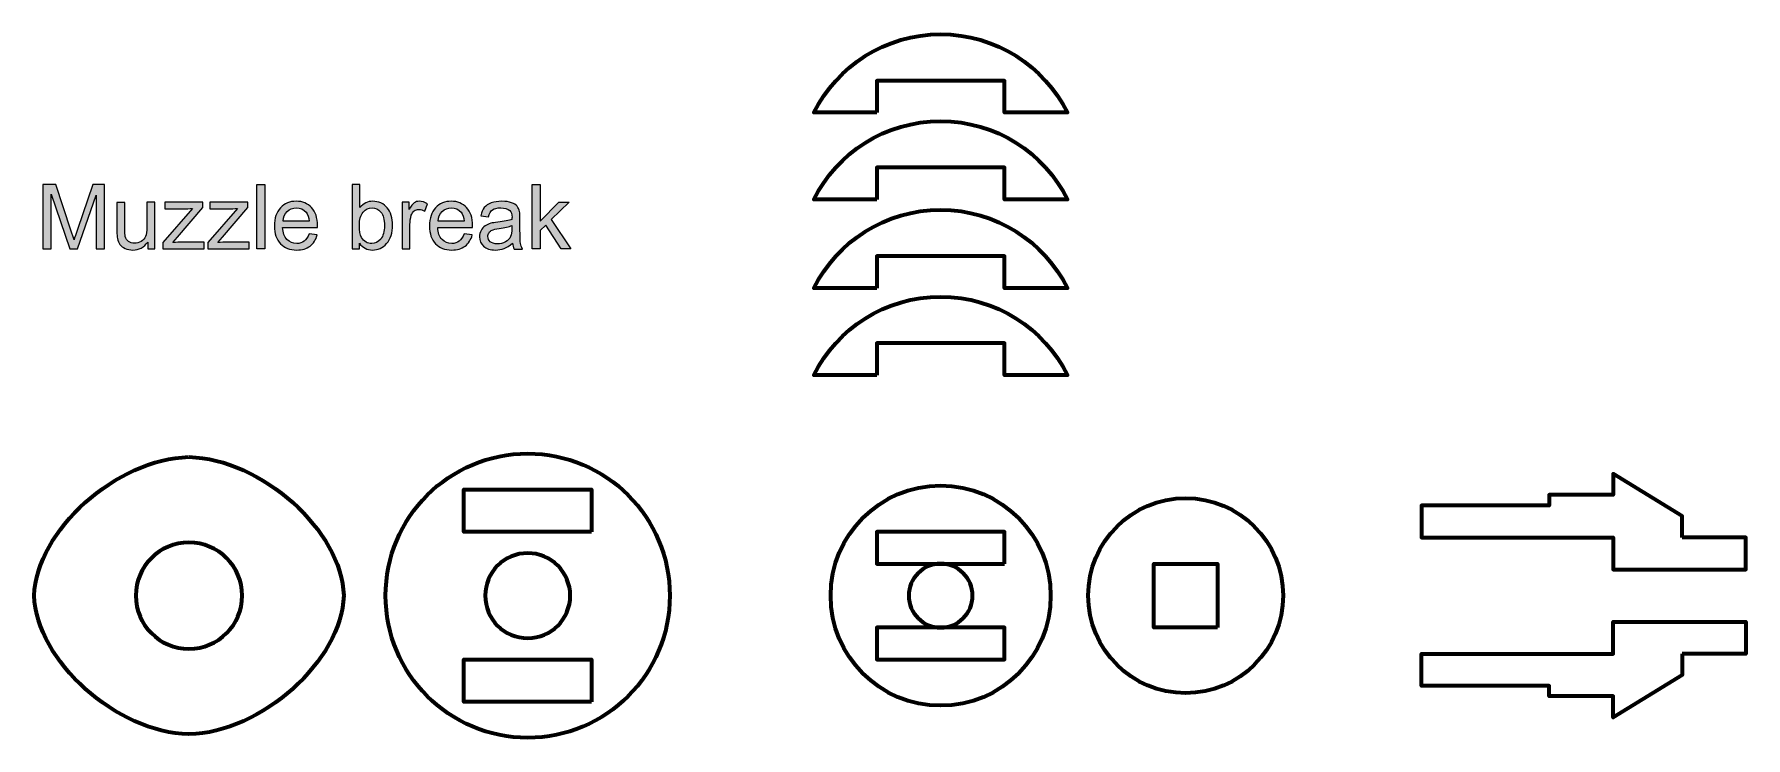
# Model space of a CAD drawing. Header units: inches. Extents: x 247 to 2765, y -1897 to -1110.
# Drawn here: x 573.8 to 654.3, y -1617.6 to -1584.5 of the extents above; entities that cross this region are included whole.
import ezdxf

# ---------------------------------------------------------------- set-up
doc = ezdxf.new("R2010")
doc.units = ezdxf.units.IN
doc.header["$MEASUREMENT"] = 0
doc.layers.add('Layer 1', color=7, linetype='Continuous')

# ---------------------------------------------------------------- blocks, each defined once
blk = doc.blocks.new('block 110')
at = {"layer": 'Layer 1', "color": 98, "lineweight": 70, "true_color": 0x010202}
blk.add_open_spline([(613.427, -1600.525), (613.427, -1600.525), (613.427, -1599.026), (613.427, -1599.026), (613.427, -1599.026), (619.427, -1599.026), (619.427, -1599.026), (619.427, -1599.026), (619.427, -1600.525), (619.427, -1600.525), (619.427, -1600.525), (622.396, -1600.525), (622.396, -1600.525), (621.296, -1598.342), (619.039, -1596.84), (616.428, -1596.84), (613.817, -1596.84), (611.559, -1598.342), (610.459, -1600.525), (610.459, -1600.525), (613.427, -1600.525), (613.427, -1600.525)], degree=3, knots=[0, 0, 0, 0, 1, 1, 1, 2, 2, 2, 3, 3, 3, 4, 4, 4, 5, 5, 5, 6, 6, 6, 7, 7, 7, 7], dxfattribs=at)
blk = doc.blocks.new('block 111')
at = {"layer": 'Layer 1', "color": 98, "lineweight": 70, "true_color": 0x010202}
blk.add_open_spline([(613.427, -1596.439), (613.427, -1596.439), (613.427, -1594.94), (613.427, -1594.94), (613.427, -1594.94), (619.427, -1594.94), (619.427, -1594.94), (619.427, -1594.94), (619.427, -1596.439), (619.427, -1596.439), (619.427, -1596.439), (622.396, -1596.439), (622.396, -1596.439), (621.296, -1594.255), (619.039, -1592.754), (616.428, -1592.754), (613.817, -1592.754), (611.559, -1594.255), (610.459, -1596.439), (610.459, -1596.439), (613.427, -1596.439), (613.427, -1596.439)], degree=3, knots=[0, 0, 0, 0, 1, 1, 1, 2, 2, 2, 3, 3, 3, 4, 4, 4, 5, 5, 5, 6, 6, 6, 7, 7, 7, 7], dxfattribs=at)
blk = doc.blocks.new('block 112')
at = {"layer": 'Layer 1', "color": 98, "lineweight": 70, "true_color": 0x010202}
blk.add_open_spline([(613.427, -1592.265), (613.427, -1592.265), (613.427, -1590.766), (613.427, -1590.766), (613.427, -1590.766), (619.427, -1590.766), (619.427, -1590.766), (619.427, -1590.766), (619.427, -1592.265), (619.427, -1592.265), (619.427, -1592.265), (622.396, -1592.265), (622.396, -1592.265), (621.296, -1590.081), (619.039, -1588.58), (616.428, -1588.58), (613.817, -1588.58), (611.559, -1590.081), (610.459, -1592.265), (610.459, -1592.265), (613.427, -1592.265), (613.427, -1592.265)], degree=3, knots=[0, 0, 0, 0, 1, 1, 1, 2, 2, 2, 3, 3, 3, 4, 4, 4, 5, 5, 5, 6, 6, 6, 7, 7, 7, 7], dxfattribs=at)
blk = doc.blocks.new('block 113')
at = {"layer": 'Layer 1', "color": 98, "lineweight": 70, "true_color": 0x010202}
blk.add_open_spline([(613.427, -1588.178), (613.427, -1588.178), (613.427, -1586.679), (613.427, -1586.679), (613.427, -1586.679), (619.427, -1586.679), (619.427, -1586.679), (619.427, -1586.679), (619.427, -1588.178), (619.427, -1588.178), (619.427, -1588.178), (622.396, -1588.178), (622.396, -1588.178), (621.296, -1585.995), (619.039, -1584.493), (616.428, -1584.493), (613.817, -1584.493), (611.559, -1585.995), (610.459, -1588.178), (610.459, -1588.178), (613.427, -1588.178), (613.427, -1588.178)], degree=3, knots=[0, 0, 0, 0, 1, 1, 1, 2, 2, 2, 3, 3, 3, 4, 4, 4, 5, 5, 5, 6, 6, 6, 7, 7, 7, 7], dxfattribs=at)
blk = doc.blocks.new('block 119')
at = {"layer": 'Layer 1', "true_color": 0x3cb54a}
h = blk.add_hatch(color=95, dxfattribs=at)
h.dxf.hatch_style = 2
edge = h.paths.add_edge_path()
edge.add_spline(control_points=[(574.187, -1594.596), (574.187, -1594.596), (574.187, -1591.566), (574.187, -1591.566), (574.187, -1591.566), (574.79, -1591.566), (574.79, -1591.566), (574.79, -1591.566), (575.508, -1593.711), (575.508, -1593.711), (575.574, -1593.911), (575.622, -1594.06), (575.652, -1594.16), (575.687, -1594.049), (575.74, -1593.888), (575.813, -1593.674), (575.813, -1593.674), (576.539, -1591.565), (576.539, -1591.565), (576.539, -1591.565), (577.078, -1591.565), (577.078, -1591.565), (577.078, -1591.565), (577.078, -1594.596), (577.078, -1594.596), (577.078, -1594.596), (576.692, -1594.596), (576.692, -1594.596), (576.692, -1594.596), (576.692, -1592.06), (576.692, -1592.06), (576.692, -1592.06), (575.811, -1594.596), (575.811, -1594.596), (575.811, -1594.596), (575.45, -1594.596), (575.45, -1594.596), (575.45, -1594.596), (574.574, -1592.016), (574.574, -1592.016), (574.574, -1592.016), (574.574, -1594.596), (574.574, -1594.596), (574.574, -1594.596), (574.187, -1594.596), (574.187, -1594.596), (574.187, -1594.596), (574.187, -1594.596), (574.187, -1594.596)], knot_values=[0, 0, 0, 0, 1, 1, 1, 2, 2, 2, 3, 3, 3, 4, 4, 4, 5, 5, 5, 6, 6, 6, 7, 7, 7, 8, 8, 8, 9, 9, 9, 10, 10, 10, 11, 11, 11, 12, 12, 12, 13, 13, 13, 14, 14, 14, 15, 15, 15, 16, 16, 16, 16], degree=3, periodic=1)
h = blk.add_hatch(color=95, dxfattribs=at)
h.dxf.hatch_style = 2
h.paths.add_polyline_path([(584.257, -1594.596), (584.257, -1591.566), (584.63, -1591.566), (584.63, -1594.596)])
h = blk.add_hatch(color=95, dxfattribs=at)
h.dxf.hatch_style = 2
edge = h.paths.add_edge_path()
edge.add_spline(control_points=[(589.08, -1594.596), (589.08, -1594.596), (588.735, -1594.596), (588.735, -1594.596), (588.735, -1594.596), (588.735, -1591.566), (588.735, -1591.566), (588.735, -1591.566), (589.107, -1591.566), (589.107, -1591.566), (589.107, -1591.566), (589.107, -1592.647), (589.107, -1592.647), (589.264, -1592.449), (589.465, -1592.351), (589.708, -1592.351), (589.844, -1592.351), (589.971, -1592.378), (590.092, -1592.432), (590.213, -1592.486), (590.311, -1592.563), (590.39, -1592.661), (590.468, -1592.76), (590.529, -1592.879), (590.573, -1593.018), (590.617, -1593.158), (590.639, -1593.306), (590.639, -1593.465), (590.639, -1593.841), (590.546, -1594.132), (590.36, -1594.337), (590.174, -1594.543), (589.951, -1594.645), (589.691, -1594.645), (589.432, -1594.645), (589.228, -1594.537), (589.08, -1594.321), (589.08, -1594.321), (589.08, -1594.596), (589.08, -1594.596), (589.08, -1594.596), (589.08, -1594.596), (589.08, -1594.596)], knot_values=[0, 0, 0, 0, 1, 1, 1, 2, 2, 2, 3, 3, 3, 4, 4, 4, 5, 5, 5, 6, 6, 6, 7, 7, 7, 8, 8, 8, 9, 9, 9, 10, 10, 10, 11, 11, 11, 12, 12, 12, 13, 13, 13, 14, 14, 14, 14], degree=3, periodic=1)
edge = h.paths.add_edge_path()
edge.add_spline(control_points=[(589.076, -1593.482), (589.076, -1593.746), (589.112, -1593.936), (589.184, -1594.053), (589.301, -1594.244), (589.459, -1594.34), (589.659, -1594.34), (589.822, -1594.34), (589.962, -1594.269), (590.081, -1594.128), (590.199, -1593.986), (590.259, -1593.776), (590.259, -1593.496), (590.259, -1593.209), (590.202, -1592.998), (590.088, -1592.861), (589.975, -1592.724), (589.837, -1592.657), (589.676, -1592.657), (589.513, -1592.657), (589.373, -1592.727), (589.255, -1592.869), (589.136, -1593.011), (589.076, -1593.215), (589.076, -1593.482)], knot_values=[0, 0, 0, 0, 1, 1, 1, 2, 2, 2, 3, 3, 3, 4, 4, 4, 5, 5, 5, 6, 6, 6, 7, 7, 7, 8, 8, 8, 8], degree=3, periodic=1)
h = blk.add_hatch(color=95, dxfattribs=at)
h.dxf.hatch_style = 2
h.paths.add_polyline_path([(597.212, -1594.596), (597.212, -1591.566), (597.584, -1591.566), (597.584, -1593.294), (598.464, -1592.401), (598.946, -1592.401), (598.107, -1593.215), (599.031, -1594.596), (598.571, -1594.596), (597.846, -1593.473), (597.583, -1593.726), (597.583, -1594.596), (597.212, -1594.596)])
h = blk.add_hatch(color=95, dxfattribs=at)
h.dxf.hatch_style = 2
edge = h.paths.add_edge_path()
edge.add_spline(control_points=[(579.117, -1594.596), (579.117, -1594.596), (579.117, -1594.274), (579.117, -1594.274), (578.946, -1594.522), (578.713, -1594.646), (578.42, -1594.646), (578.29, -1594.646), (578.169, -1594.621), (578.057, -1594.572), (577.945, -1594.522), (577.861, -1594.46), (577.807, -1594.385), (577.753, -1594.31), (577.714, -1594.218), (577.692, -1594.109), (577.677, -1594.036), (577.67, -1593.92), (577.67, -1593.762), (577.67, -1593.762), (577.67, -1592.402), (577.67, -1592.402), (577.67, -1592.402), (578.042, -1592.402), (578.042, -1592.402), (578.042, -1592.402), (578.042, -1593.62), (578.042, -1593.62), (578.042, -1593.814), (578.05, -1593.945), (578.064, -1594.012), (578.088, -1594.11), (578.137, -1594.187), (578.213, -1594.242), (578.289, -1594.298), (578.383, -1594.326), (578.494, -1594.326), (578.606, -1594.326), (578.711, -1594.297), (578.809, -1594.24), (578.908, -1594.183), (578.976, -1594.105), (579.017, -1594.006), (579.058, -1593.909), (579.078, -1593.765), (579.078, -1593.577), (579.078, -1593.577), (579.078, -1592.401), (579.078, -1592.401), (579.078, -1592.401), (579.451, -1592.401), (579.451, -1592.401), (579.451, -1592.401), (579.451, -1594.597), (579.451, -1594.597), (579.451, -1594.597), (579.117, -1594.597), (579.117, -1594.597), (579.117, -1594.597), (579.117, -1594.596), (579.117, -1594.596)], knot_values=[0, 0, 0, 0, 1, 1, 1, 2, 2, 2, 3, 3, 3, 4, 4, 4, 5, 5, 5, 6, 6, 6, 7, 7, 7, 8, 8, 8, 9, 9, 9, 10, 10, 10, 11, 11, 11, 12, 12, 12, 13, 13, 13, 14, 14, 14, 15, 15, 15, 16, 16, 16, 17, 17, 17, 18, 18, 18, 19, 19, 19, 20, 20, 20, 20], degree=3, periodic=1)
h = blk.add_hatch(color=95, dxfattribs=at)
h.dxf.hatch_style = 2
edge = h.paths.add_edge_path()
edge.add_spline(control_points=[(579.836, -1594.596), (579.836, -1594.596), (579.836, -1594.295), (579.836, -1594.295), (579.836, -1594.295), (581.233, -1592.691), (581.233, -1592.691), (581.075, -1592.698), (580.935, -1592.703), (580.814, -1592.703), (580.814, -1592.703), (579.919, -1592.703), (579.919, -1592.703), (579.919, -1592.703), (579.919, -1592.401), (579.919, -1592.401), (579.919, -1592.401), (581.713, -1592.401), (581.713, -1592.401), (581.713, -1592.401), (581.713, -1592.647), (581.713, -1592.647), (581.713, -1592.647), (580.524, -1594.041), (580.524, -1594.041), (580.524, -1594.041), (580.296, -1594.295), (580.296, -1594.295), (580.462, -1594.282), (580.619, -1594.276), (580.765, -1594.276), (580.765, -1594.276), (581.78, -1594.276), (581.78, -1594.276), (581.78, -1594.276), (581.78, -1594.596), (581.78, -1594.596), (581.78, -1594.596), (579.836, -1594.596), (579.836, -1594.596)], knot_values=[0, 0, 0, 0, 1, 1, 1, 2, 2, 2, 3, 3, 3, 4, 4, 4, 5, 5, 5, 6, 6, 6, 7, 7, 7, 8, 8, 8, 9, 9, 9, 10, 10, 10, 11, 11, 11, 12, 12, 12, 13, 13, 13, 13], degree=3, periodic=1)
h = blk.add_hatch(color=95, dxfattribs=at)
h.dxf.hatch_style = 2
edge = h.paths.add_edge_path()
edge.add_spline(control_points=[(581.953, -1594.596), (581.953, -1594.596), (581.953, -1594.295), (581.953, -1594.295), (581.953, -1594.295), (583.35, -1592.691), (583.35, -1592.691), (583.191, -1592.698), (583.052, -1592.703), (582.93, -1592.703), (582.93, -1592.703), (582.035, -1592.703), (582.035, -1592.703), (582.035, -1592.703), (582.035, -1592.401), (582.035, -1592.401), (582.035, -1592.401), (583.829, -1592.401), (583.829, -1592.401), (583.829, -1592.401), (583.829, -1592.647), (583.829, -1592.647), (583.829, -1592.647), (582.641, -1594.041), (582.641, -1594.041), (582.641, -1594.041), (582.412, -1594.295), (582.412, -1594.295), (582.579, -1594.282), (582.735, -1594.276), (582.881, -1594.276), (582.881, -1594.276), (583.896, -1594.276), (583.896, -1594.276), (583.896, -1594.276), (583.896, -1594.596), (583.896, -1594.596), (583.896, -1594.596), (581.953, -1594.596), (581.953, -1594.596)], knot_values=[0, 0, 0, 0, 1, 1, 1, 2, 2, 2, 3, 3, 3, 4, 4, 4, 5, 5, 5, 6, 6, 6, 7, 7, 7, 8, 8, 8, 9, 9, 9, 10, 10, 10, 11, 11, 11, 12, 12, 12, 13, 13, 13, 13], degree=3, periodic=1)
h = blk.add_hatch(color=95, dxfattribs=at)
h.dxf.hatch_style = 2
edge = h.paths.add_edge_path()
edge.add_spline(control_points=[(586.709, -1593.889), (586.709, -1593.889), (587.093, -1593.937), (587.093, -1593.937), (587.033, -1594.162), (586.921, -1594.336), (586.756, -1594.459), (586.592, -1594.584), (586.383, -1594.645), (586.129, -1594.645), (585.808, -1594.645), (585.553, -1594.547), (585.365, -1594.349), (585.177, -1594.15), (585.083, -1593.873), (585.083, -1593.517), (585.083, -1593.148), (585.178, -1592.861), (585.368, -1592.657), (585.558, -1592.453), (585.805, -1592.351), (586.109, -1592.351), (586.402, -1592.351), (586.642, -1592.451), (586.828, -1592.651), (587.013, -1592.851), (587.107, -1593.132), (587.107, -1593.494), (587.107, -1593.517), (587.106, -1593.549), (587.104, -1593.593), (587.104, -1593.593), (585.467, -1593.593), (585.467, -1593.593), (585.481, -1593.835), (585.549, -1594.019), (585.672, -1594.147), (585.795, -1594.275), (585.948, -1594.34), (586.131, -1594.34), (586.268, -1594.34), (586.384, -1594.303), (586.48, -1594.232), (586.576, -1594.161), (586.652, -1594.047), (586.709, -1593.889)], knot_values=[0, 0, 0, 0, 1, 1, 1, 2, 2, 2, 3, 3, 3, 4, 4, 4, 5, 5, 5, 6, 6, 6, 7, 7, 7, 8, 8, 8, 9, 9, 9, 10, 10, 10, 11, 11, 11, 12, 12, 12, 13, 13, 13, 14, 14, 14, 15, 15, 15, 15], degree=3, periodic=1)
edge = h.paths.add_edge_path()
edge.add_spline(control_points=[(585.487, -1593.288), (585.487, -1593.288), (586.714, -1593.288), (586.714, -1593.288), (586.696, -1593.103), (586.65, -1592.965), (586.573, -1592.872), (586.455, -1592.729), (586.301, -1592.658), (586.112, -1592.658), (585.941, -1592.658), (585.797, -1592.714), (585.681, -1592.829), (585.564, -1592.943), (585.5, -1593.096), (585.487, -1593.288)], knot_values=[0, 0, 0, 0, 1, 1, 1, 2, 2, 2, 3, 3, 3, 4, 4, 4, 5, 5, 5, 5], degree=3, periodic=1)
h = blk.add_hatch(color=95, dxfattribs=at)
h.dxf.hatch_style = 2
edge = h.paths.add_edge_path()
edge.add_spline(control_points=[(591.087, -1594.596), (591.087, -1594.596), (591.087, -1592.401), (591.087, -1592.401), (591.087, -1592.401), (591.422, -1592.401), (591.422, -1592.401), (591.422, -1592.401), (591.422, -1592.733), (591.422, -1592.733), (591.507, -1592.578), (591.586, -1592.475), (591.658, -1592.425), (591.731, -1592.375), (591.81, -1592.351), (591.897, -1592.351), (592.023, -1592.351), (592.15, -1592.39), (592.28, -1592.471), (592.28, -1592.471), (592.151, -1592.816), (592.151, -1592.816), (592.061, -1592.763), (591.97, -1592.736), (591.879, -1592.736), (591.799, -1592.736), (591.725, -1592.759), (591.66, -1592.809), (591.596, -1592.858), (591.55, -1592.926), (591.522, -1593.012), (591.48, -1593.145), (591.459, -1593.289), (591.459, -1593.446), (591.459, -1593.446), (591.459, -1594.596), (591.459, -1594.596), (591.459, -1594.596), (591.087, -1594.596), (591.087, -1594.596), (591.087, -1594.596), (591.087, -1594.596), (591.087, -1594.596)], knot_values=[0, 0, 0, 0, 1, 1, 1, 2, 2, 2, 3, 3, 3, 4, 4, 4, 5, 5, 5, 6, 6, 6, 7, 7, 7, 8, 8, 8, 9, 9, 9, 10, 10, 10, 11, 11, 11, 12, 12, 12, 13, 13, 13, 14, 14, 14, 14], degree=3, periodic=1)
h = blk.add_hatch(color=95, dxfattribs=at)
h.dxf.hatch_style = 2
edge = h.paths.add_edge_path()
edge.add_spline(control_points=[(594.004, -1593.889), (594.004, -1593.889), (594.388, -1593.937), (594.388, -1593.937), (594.328, -1594.162), (594.215, -1594.336), (594.051, -1594.459), (593.887, -1594.584), (593.678, -1594.645), (593.423, -1594.645), (593.102, -1594.645), (592.847, -1594.547), (592.659, -1594.349), (592.471, -1594.15), (592.377, -1593.873), (592.377, -1593.517), (592.377, -1593.148), (592.472, -1592.861), (592.662, -1592.657), (592.853, -1592.453), (593.099, -1592.351), (593.403, -1592.351), (593.697, -1592.351), (593.936, -1592.451), (594.122, -1592.651), (594.308, -1592.851), (594.401, -1593.132), (594.401, -1593.494), (594.401, -1593.517), (594.4, -1593.549), (594.399, -1593.593), (594.399, -1593.593), (592.762, -1593.593), (592.762, -1593.593), (592.775, -1593.835), (592.844, -1594.019), (592.966, -1594.147), (593.089, -1594.275), (593.242, -1594.34), (593.425, -1594.34), (593.562, -1594.34), (593.678, -1594.303), (593.774, -1594.232), (593.871, -1594.161), (593.947, -1594.047), (594.004, -1593.889)], knot_values=[0, 0, 0, 0, 1, 1, 1, 2, 2, 2, 3, 3, 3, 4, 4, 4, 5, 5, 5, 6, 6, 6, 7, 7, 7, 8, 8, 8, 9, 9, 9, 10, 10, 10, 11, 11, 11, 12, 12, 12, 13, 13, 13, 14, 14, 14, 15, 15, 15, 15], degree=3, periodic=1)
edge = h.paths.add_edge_path()
edge.add_spline(control_points=[(592.782, -1593.288), (592.782, -1593.288), (594.008, -1593.288), (594.008, -1593.288), (593.992, -1593.103), (593.944, -1592.965), (593.868, -1592.872), (593.749, -1592.729), (593.596, -1592.658), (593.407, -1592.658), (593.236, -1592.658), (593.092, -1592.714), (592.976, -1592.829), (592.859, -1592.943), (592.794, -1593.096), (592.782, -1593.288)], knot_values=[0, 0, 0, 0, 1, 1, 1, 2, 2, 2, 3, 3, 3, 4, 4, 4, 5, 5, 5, 5], degree=3, periodic=1)
h = blk.add_hatch(color=95, dxfattribs=at)
h.dxf.hatch_style = 2
edge = h.paths.add_edge_path()
edge.add_spline(control_points=[(596.288, -1594.326), (596.15, -1594.443), (596.017, -1594.526), (595.89, -1594.574), (595.762, -1594.622), (595.625, -1594.646), (595.479, -1594.646), (595.238, -1594.646), (595.053, -1594.587), (594.923, -1594.469), (594.794, -1594.352), (594.729, -1594.201), (594.729, -1594.018), (594.729, -1593.91), (594.753, -1593.812), (594.802, -1593.723), (594.851, -1593.634), (594.915, -1593.563), (594.995, -1593.51), (595.074, -1593.456), (595.163, -1593.415), (595.262, -1593.387), (595.335, -1593.368), (595.446, -1593.35), (595.593, -1593.332), (595.894, -1593.296), (596.115, -1593.253), (596.257, -1593.204), (596.258, -1593.152), (596.259, -1593.121), (596.259, -1593.107), (596.259, -1592.955), (596.224, -1592.849), (596.154, -1592.786), (596.058, -1592.703), (595.917, -1592.661), (595.73, -1592.661), (595.555, -1592.661), (595.426, -1592.692), (595.342, -1592.753), (595.259, -1592.814), (595.197, -1592.923), (595.157, -1593.079), (595.157, -1593.079), (594.793, -1593.029), (594.793, -1593.029), (594.827, -1592.873), (594.881, -1592.748), (594.957, -1592.652), (595.033, -1592.556), (595.142, -1592.483), (595.286, -1592.431), (595.429, -1592.379), (595.596, -1592.353), (595.784, -1592.353), (595.971, -1592.353), (596.124, -1592.375), (596.241, -1592.42), (596.358, -1592.464), (596.444, -1592.518), (596.499, -1592.586), (596.554, -1592.653), (596.593, -1592.737), (596.615, -1592.839), (596.627, -1592.903), (596.634, -1593.017), (596.634, -1593.182), (596.634, -1593.182), (596.634, -1593.678), (596.634, -1593.678), (596.634, -1594.024), (596.641, -1594.244), (596.657, -1594.335), (596.673, -1594.426), (596.704, -1594.514), (596.751, -1594.598), (596.751, -1594.598), (596.362, -1594.598), (596.362, -1594.598), (596.323, -1594.519), (596.299, -1594.429), (596.288, -1594.326)], knot_values=[0, 0, 0, 0, 1, 1, 1, 2, 2, 2, 3, 3, 3, 4, 4, 4, 5, 5, 5, 6, 6, 6, 7, 7, 7, 8, 8, 8, 9, 9, 9, 10, 10, 10, 11, 11, 11, 12, 12, 12, 13, 13, 13, 14, 14, 14, 15, 15, 15, 16, 16, 16, 17, 17, 17, 18, 18, 18, 19, 19, 19, 20, 20, 20, 21, 21, 21, 22, 22, 22, 23, 23, 23, 24, 24, 24, 25, 25, 25, 26, 26, 26, 27, 27, 27, 27], degree=3, periodic=1)
edge = h.paths.add_edge_path()
edge.add_spline(control_points=[(596.257, -1593.494), (596.122, -1593.549), (595.919, -1593.596), (595.649, -1593.635), (595.495, -1593.657), (595.388, -1593.682), (595.324, -1593.709), (595.26, -1593.737), (595.212, -1593.777), (595.177, -1593.83), (595.142, -1593.883), (595.126, -1593.942), (595.126, -1594.007), (595.126, -1594.106), (595.162, -1594.189), (595.238, -1594.255), (595.313, -1594.321), (595.423, -1594.354), (595.568, -1594.354), (595.711, -1594.354), (595.839, -1594.323), (595.95, -1594.26), (596.062, -1594.197), (596.144, -1594.111), (596.196, -1594.003), (596.236, -1593.919), (596.256, -1593.795), (596.256, -1593.631), (596.256, -1593.631), (596.256, -1593.494), (596.256, -1593.494), (596.256, -1593.494), (596.257, -1593.494), (596.257, -1593.494)], knot_values=[0, 0, 0, 0, 1, 1, 1, 2, 2, 2, 3, 3, 3, 4, 4, 4, 5, 5, 5, 6, 6, 6, 7, 7, 7, 8, 8, 8, 9, 9, 9, 10, 10, 10, 11, 11, 11, 11], degree=3, periodic=1)
at = {"layer": 'Layer 1', "lineweight": 0}
for points in [[(584.257, -1594.596), (584.257, -1591.566), (584.63, -1591.566), (584.63, -1594.596), (584.257, -1594.596)], [(597.212, -1594.596), (597.212, -1591.566), (597.584, -1591.566), (597.584, -1593.294), (598.464, -1592.401), (598.946, -1592.401), (598.107, -1593.215), (599.031, -1594.596), (598.571, -1594.596), (597.846, -1593.473), (597.583, -1593.726), (597.583, -1594.596), (597.212, -1594.596), (597.212, -1594.596)]]:
    blk.add_lwpolyline(points, dxfattribs=at)
for points, knots in [([(574.187, -1594.596), (574.187, -1594.596), (574.187, -1591.566), (574.187, -1591.566), (574.187, -1591.566), (574.79, -1591.566), (574.79, -1591.566), (574.79, -1591.566), (575.508, -1593.711), (575.508, -1593.711), (575.574, -1593.911), (575.622, -1594.06), (575.652, -1594.16), (575.687, -1594.049), (575.74, -1593.888), (575.813, -1593.674), (575.813, -1593.674), (576.539, -1591.565), (576.539, -1591.565), (576.539, -1591.565), (577.078, -1591.565), (577.078, -1591.565), (577.078, -1591.565), (577.078, -1594.596), (577.078, -1594.596), (577.078, -1594.596), (576.692, -1594.596), (576.692, -1594.596), (576.692, -1594.596), (576.692, -1592.06), (576.692, -1592.06), (576.692, -1592.06), (575.811, -1594.596), (575.811, -1594.596), (575.811, -1594.596), (575.45, -1594.596), (575.45, -1594.596), (575.45, -1594.596), (574.574, -1592.016), (574.574, -1592.016), (574.574, -1592.016), (574.574, -1594.596), (574.574, -1594.596), (574.574, -1594.596), (574.187, -1594.596), (574.187, -1594.596), (574.187, -1594.596), (574.187, -1594.596), (574.187, -1594.596)], [0, 0, 0, 0, 1, 1, 1, 2, 2, 2, 3, 3, 3, 4, 4, 4, 5, 5, 5, 6, 6, 6, 7, 7, 7, 8, 8, 8, 9, 9, 9, 10, 10, 10, 11, 11, 11, 12, 12, 12, 13, 13, 13, 14, 14, 14, 15, 15, 15, 16, 16, 16, 16]), ([(589.08, -1594.596), (589.08, -1594.596), (588.735, -1594.596), (588.735, -1594.596), (588.735, -1594.596), (588.735, -1591.566), (588.735, -1591.566), (588.735, -1591.566), (589.107, -1591.566), (589.107, -1591.566), (589.107, -1591.566), (589.107, -1592.647), (589.107, -1592.647), (589.264, -1592.449), (589.465, -1592.351), (589.708, -1592.351), (589.844, -1592.351), (589.971, -1592.378), (590.092, -1592.432), (590.213, -1592.486), (590.311, -1592.563), (590.39, -1592.661), (590.468, -1592.76), (590.529, -1592.879), (590.573, -1593.018), (590.617, -1593.158), (590.639, -1593.306), (590.639, -1593.465), (590.639, -1593.841), (590.546, -1594.132), (590.36, -1594.337), (590.174, -1594.543), (589.951, -1594.645), (589.691, -1594.645), (589.432, -1594.645), (589.228, -1594.537), (589.08, -1594.321), (589.08, -1594.321), (589.08, -1594.596), (589.08, -1594.596), (589.08, -1594.596), (589.08, -1594.596), (589.08, -1594.596)], [0, 0, 0, 0, 1, 1, 1, 2, 2, 2, 3, 3, 3, 4, 4, 4, 5, 5, 5, 6, 6, 6, 7, 7, 7, 8, 8, 8, 9, 9, 9, 10, 10, 10, 11, 11, 11, 12, 12, 12, 13, 13, 13, 14, 14, 14, 14]), ([(579.117, -1594.596), (579.117, -1594.596), (579.117, -1594.274), (579.117, -1594.274), (578.946, -1594.522), (578.713, -1594.646), (578.42, -1594.646), (578.29, -1594.646), (578.169, -1594.621), (578.057, -1594.572), (577.945, -1594.522), (577.861, -1594.46), (577.807, -1594.385), (577.753, -1594.31), (577.714, -1594.218), (577.692, -1594.109), (577.677, -1594.036), (577.67, -1593.92), (577.67, -1593.762), (577.67, -1593.762), (577.67, -1592.402), (577.67, -1592.402), (577.67, -1592.402), (578.042, -1592.402), (578.042, -1592.402), (578.042, -1592.402), (578.042, -1593.62), (578.042, -1593.62), (578.042, -1593.814), (578.05, -1593.945), (578.064, -1594.012), (578.088, -1594.11), (578.137, -1594.187), (578.213, -1594.242), (578.289, -1594.298), (578.383, -1594.326), (578.494, -1594.326), (578.606, -1594.326), (578.711, -1594.297), (578.809, -1594.24), (578.908, -1594.183), (578.976, -1594.105), (579.017, -1594.006), (579.058, -1593.909), (579.078, -1593.765), (579.078, -1593.577), (579.078, -1593.577), (579.078, -1592.401), (579.078, -1592.401), (579.078, -1592.401), (579.451, -1592.401), (579.451, -1592.401), (579.451, -1592.401), (579.451, -1594.597), (579.451, -1594.597), (579.451, -1594.597), (579.117, -1594.597), (579.117, -1594.597), (579.117, -1594.597), (579.117, -1594.596), (579.117, -1594.596)], [0, 0, 0, 0, 1, 1, 1, 2, 2, 2, 3, 3, 3, 4, 4, 4, 5, 5, 5, 6, 6, 6, 7, 7, 7, 8, 8, 8, 9, 9, 9, 10, 10, 10, 11, 11, 11, 12, 12, 12, 13, 13, 13, 14, 14, 14, 15, 15, 15, 16, 16, 16, 17, 17, 17, 18, 18, 18, 19, 19, 19, 20, 20, 20, 20]), ([(579.836, -1594.596), (579.836, -1594.596), (579.836, -1594.295), (579.836, -1594.295), (579.836, -1594.295), (581.233, -1592.691), (581.233, -1592.691), (581.075, -1592.698), (580.935, -1592.703), (580.814, -1592.703), (580.814, -1592.703), (579.919, -1592.703), (579.919, -1592.703), (579.919, -1592.703), (579.919, -1592.401), (579.919, -1592.401), (579.919, -1592.401), (581.713, -1592.401), (581.713, -1592.401), (581.713, -1592.401), (581.713, -1592.647), (581.713, -1592.647), (581.713, -1592.647), (580.524, -1594.041), (580.524, -1594.041), (580.524, -1594.041), (580.296, -1594.295), (580.296, -1594.295), (580.462, -1594.282), (580.619, -1594.276), (580.765, -1594.276), (580.765, -1594.276), (581.78, -1594.276), (581.78, -1594.276), (581.78, -1594.276), (581.78, -1594.596), (581.78, -1594.596), (581.78, -1594.596), (579.836, -1594.596), (579.836, -1594.596)], [0, 0, 0, 0, 1, 1, 1, 2, 2, 2, 3, 3, 3, 4, 4, 4, 5, 5, 5, 6, 6, 6, 7, 7, 7, 8, 8, 8, 9, 9, 9, 10, 10, 10, 11, 11, 11, 12, 12, 12, 13, 13, 13, 13]), ([(581.953, -1594.596), (581.953, -1594.596), (581.953, -1594.295), (581.953, -1594.295), (581.953, -1594.295), (583.35, -1592.691), (583.35, -1592.691), (583.191, -1592.698), (583.052, -1592.703), (582.93, -1592.703), (582.93, -1592.703), (582.035, -1592.703), (582.035, -1592.703), (582.035, -1592.703), (582.035, -1592.401), (582.035, -1592.401), (582.035, -1592.401), (583.829, -1592.401), (583.829, -1592.401), (583.829, -1592.401), (583.829, -1592.647), (583.829, -1592.647), (583.829, -1592.647), (582.641, -1594.041), (582.641, -1594.041), (582.641, -1594.041), (582.412, -1594.295), (582.412, -1594.295), (582.579, -1594.282), (582.735, -1594.276), (582.881, -1594.276), (582.881, -1594.276), (583.896, -1594.276), (583.896, -1594.276), (583.896, -1594.276), (583.896, -1594.596), (583.896, -1594.596), (583.896, -1594.596), (581.953, -1594.596), (581.953, -1594.596)], [0, 0, 0, 0, 1, 1, 1, 2, 2, 2, 3, 3, 3, 4, 4, 4, 5, 5, 5, 6, 6, 6, 7, 7, 7, 8, 8, 8, 9, 9, 9, 10, 10, 10, 11, 11, 11, 12, 12, 12, 13, 13, 13, 13]), ([(586.709, -1593.889), (586.709, -1593.889), (587.093, -1593.937), (587.093, -1593.937), (587.033, -1594.162), (586.921, -1594.336), (586.756, -1594.459), (586.592, -1594.584), (586.383, -1594.645), (586.129, -1594.645), (585.808, -1594.645), (585.553, -1594.547), (585.365, -1594.349), (585.177, -1594.15), (585.083, -1593.873), (585.083, -1593.517), (585.083, -1593.148), (585.178, -1592.861), (585.368, -1592.657), (585.558, -1592.453), (585.805, -1592.351), (586.109, -1592.351), (586.402, -1592.351), (586.642, -1592.451), (586.828, -1592.651), (587.013, -1592.851), (587.107, -1593.132), (587.107, -1593.494), (587.107, -1593.517), (587.106, -1593.549), (587.104, -1593.593), (587.104, -1593.593), (585.467, -1593.593), (585.467, -1593.593), (585.481, -1593.835), (585.549, -1594.019), (585.672, -1594.147), (585.795, -1594.275), (585.948, -1594.34), (586.131, -1594.34), (586.268, -1594.34), (586.384, -1594.303), (586.48, -1594.232), (586.576, -1594.161), (586.652, -1594.047), (586.709, -1593.889)], [0, 0, 0, 0, 1, 1, 1, 2, 2, 2, 3, 3, 3, 4, 4, 4, 5, 5, 5, 6, 6, 6, 7, 7, 7, 8, 8, 8, 9, 9, 9, 10, 10, 10, 11, 11, 11, 12, 12, 12, 13, 13, 13, 14, 14, 14, 15, 15, 15, 15]), ([(585.487, -1593.288), (585.487, -1593.288), (586.714, -1593.288), (586.714, -1593.288), (586.696, -1593.103), (586.65, -1592.965), (586.573, -1592.872), (586.455, -1592.729), (586.301, -1592.658), (586.112, -1592.658), (585.941, -1592.658), (585.797, -1592.714), (585.681, -1592.829), (585.564, -1592.943), (585.5, -1593.096), (585.487, -1593.288)], [0, 0, 0, 0, 1, 1, 1, 2, 2, 2, 3, 3, 3, 4, 4, 4, 5, 5, 5, 5]), ([(589.076, -1593.482), (589.076, -1593.746), (589.112, -1593.936), (589.184, -1594.053), (589.301, -1594.244), (589.459, -1594.34), (589.659, -1594.34), (589.822, -1594.34), (589.962, -1594.269), (590.081, -1594.128), (590.199, -1593.986), (590.259, -1593.776), (590.259, -1593.496), (590.259, -1593.209), (590.202, -1592.998), (590.088, -1592.861), (589.975, -1592.724), (589.837, -1592.657), (589.676, -1592.657), (589.513, -1592.657), (589.373, -1592.727), (589.255, -1592.869), (589.136, -1593.011), (589.076, -1593.215), (589.076, -1593.482)], [0, 0, 0, 0, 1, 1, 1, 2, 2, 2, 3, 3, 3, 4, 4, 4, 5, 5, 5, 6, 6, 6, 7, 7, 7, 8, 8, 8, 8]), ([(591.087, -1594.596), (591.087, -1594.596), (591.087, -1592.401), (591.087, -1592.401), (591.087, -1592.401), (591.422, -1592.401), (591.422, -1592.401), (591.422, -1592.401), (591.422, -1592.733), (591.422, -1592.733), (591.507, -1592.578), (591.586, -1592.475), (591.658, -1592.425), (591.731, -1592.375), (591.81, -1592.351), (591.897, -1592.351), (592.023, -1592.351), (592.15, -1592.39), (592.28, -1592.471), (592.28, -1592.471), (592.151, -1592.816), (592.151, -1592.816), (592.061, -1592.763), (591.97, -1592.736), (591.879, -1592.736), (591.799, -1592.736), (591.725, -1592.759), (591.66, -1592.809), (591.596, -1592.858), (591.55, -1592.926), (591.522, -1593.012), (591.48, -1593.145), (591.459, -1593.289), (591.459, -1593.446), (591.459, -1593.446), (591.459, -1594.596), (591.459, -1594.596), (591.459, -1594.596), (591.087, -1594.596), (591.087, -1594.596), (591.087, -1594.596), (591.087, -1594.596), (591.087, -1594.596)], [0, 0, 0, 0, 1, 1, 1, 2, 2, 2, 3, 3, 3, 4, 4, 4, 5, 5, 5, 6, 6, 6, 7, 7, 7, 8, 8, 8, 9, 9, 9, 10, 10, 10, 11, 11, 11, 12, 12, 12, 13, 13, 13, 14, 14, 14, 14]), ([(594.004, -1593.889), (594.004, -1593.889), (594.388, -1593.937), (594.388, -1593.937), (594.328, -1594.162), (594.215, -1594.336), (594.051, -1594.459), (593.887, -1594.584), (593.678, -1594.645), (593.423, -1594.645), (593.102, -1594.645), (592.847, -1594.547), (592.659, -1594.349), (592.471, -1594.15), (592.377, -1593.873), (592.377, -1593.517), (592.377, -1593.148), (592.472, -1592.861), (592.662, -1592.657), (592.853, -1592.453), (593.099, -1592.351), (593.403, -1592.351), (593.697, -1592.351), (593.936, -1592.451), (594.122, -1592.651), (594.308, -1592.851), (594.401, -1593.132), (594.401, -1593.494), (594.401, -1593.517), (594.4, -1593.549), (594.399, -1593.593), (594.399, -1593.593), (592.762, -1593.593), (592.762, -1593.593), (592.775, -1593.835), (592.844, -1594.019), (592.966, -1594.147), (593.089, -1594.275), (593.242, -1594.34), (593.425, -1594.34), (593.562, -1594.34), (593.678, -1594.303), (593.774, -1594.232), (593.871, -1594.161), (593.947, -1594.047), (594.004, -1593.889)], [0, 0, 0, 0, 1, 1, 1, 2, 2, 2, 3, 3, 3, 4, 4, 4, 5, 5, 5, 6, 6, 6, 7, 7, 7, 8, 8, 8, 9, 9, 9, 10, 10, 10, 11, 11, 11, 12, 12, 12, 13, 13, 13, 14, 14, 14, 15, 15, 15, 15]), ([(592.782, -1593.288), (592.782, -1593.288), (594.008, -1593.288), (594.008, -1593.288), (593.992, -1593.103), (593.944, -1592.965), (593.868, -1592.872), (593.749, -1592.729), (593.596, -1592.658), (593.407, -1592.658), (593.236, -1592.658), (593.092, -1592.714), (592.976, -1592.829), (592.859, -1592.943), (592.794, -1593.096), (592.782, -1593.288)], [0, 0, 0, 0, 1, 1, 1, 2, 2, 2, 3, 3, 3, 4, 4, 4, 5, 5, 5, 5]), ([(596.288, -1594.326), (596.15, -1594.443), (596.017, -1594.526), (595.89, -1594.574), (595.762, -1594.622), (595.625, -1594.646), (595.479, -1594.646), (595.238, -1594.646), (595.053, -1594.587), (594.923, -1594.469), (594.794, -1594.352), (594.729, -1594.201), (594.729, -1594.018), (594.729, -1593.91), (594.753, -1593.812), (594.802, -1593.723), (594.851, -1593.634), (594.915, -1593.563), (594.995, -1593.51), (595.074, -1593.456), (595.163, -1593.415), (595.262, -1593.387), (595.335, -1593.368), (595.446, -1593.35), (595.593, -1593.332), (595.894, -1593.296), (596.115, -1593.253), (596.257, -1593.204), (596.258, -1593.152), (596.259, -1593.121), (596.259, -1593.107), (596.259, -1592.955), (596.224, -1592.849), (596.154, -1592.786), (596.058, -1592.703), (595.917, -1592.661), (595.73, -1592.661), (595.555, -1592.661), (595.426, -1592.692), (595.342, -1592.753), (595.259, -1592.814), (595.197, -1592.923), (595.157, -1593.079), (595.157, -1593.079), (594.793, -1593.029), (594.793, -1593.029), (594.827, -1592.873), (594.881, -1592.748), (594.957, -1592.652), (595.033, -1592.556), (595.142, -1592.483), (595.286, -1592.431), (595.429, -1592.379), (595.596, -1592.353), (595.784, -1592.353), (595.971, -1592.353), (596.124, -1592.375), (596.241, -1592.42), (596.358, -1592.464), (596.444, -1592.518), (596.499, -1592.586), (596.554, -1592.653), (596.593, -1592.737), (596.615, -1592.839), (596.627, -1592.903), (596.634, -1593.017), (596.634, -1593.182), (596.634, -1593.182), (596.634, -1593.678), (596.634, -1593.678), (596.634, -1594.024), (596.641, -1594.244), (596.657, -1594.335), (596.673, -1594.426), (596.704, -1594.514), (596.751, -1594.598), (596.751, -1594.598), (596.362, -1594.598), (596.362, -1594.598), (596.323, -1594.519), (596.299, -1594.429), (596.288, -1594.326)], [0, 0, 0, 0, 1, 1, 1, 2, 2, 2, 3, 3, 3, 4, 4, 4, 5, 5, 5, 6, 6, 6, 7, 7, 7, 8, 8, 8, 9, 9, 9, 10, 10, 10, 11, 11, 11, 12, 12, 12, 13, 13, 13, 14, 14, 14, 15, 15, 15, 16, 16, 16, 17, 17, 17, 18, 18, 18, 19, 19, 19, 20, 20, 20, 21, 21, 21, 22, 22, 22, 23, 23, 23, 24, 24, 24, 25, 25, 25, 26, 26, 26, 27, 27, 27, 27]), ([(596.257, -1593.494), (596.122, -1593.549), (595.919, -1593.596), (595.649, -1593.635), (595.495, -1593.657), (595.388, -1593.682), (595.324, -1593.709), (595.26, -1593.737), (595.212, -1593.777), (595.177, -1593.83), (595.142, -1593.883), (595.126, -1593.942), (595.126, -1594.007), (595.126, -1594.106), (595.162, -1594.189), (595.238, -1594.255), (595.313, -1594.321), (595.423, -1594.354), (595.568, -1594.354), (595.711, -1594.354), (595.839, -1594.323), (595.95, -1594.26), (596.062, -1594.197), (596.144, -1594.111), (596.196, -1594.003), (596.236, -1593.919), (596.256, -1593.795), (596.256, -1593.631), (596.256, -1593.631), (596.256, -1593.494), (596.256, -1593.494), (596.256, -1593.494), (596.257, -1593.494), (596.257, -1593.494)], [0, 0, 0, 0, 1, 1, 1, 2, 2, 2, 3, 3, 3, 4, 4, 4, 5, 5, 5, 6, 6, 6, 7, 7, 7, 8, 8, 8, 9, 9, 9, 10, 10, 10, 11, 11, 11, 11])]:
    blk.add_open_spline(points, degree=3, knots=knots, dxfattribs=at)

msp = doc.modelspace()

# ---------------------------------------------------------------- linework, layer by layer
at = {"layer": 'Layer 1', "color": 98, "lineweight": 70, "true_color": 0x010202}
for points in [[(651.31, -1608.17), (651.31, -1607.17), (648.073, -1605.17), (648.073, -1606.17), (645.056, -1606.17), (645.056, -1606.67), (639.055, -1606.67), (639.055, -1608.17), (648.073, -1608.17), (648.073, -1609.67), (648.308, -1609.67), (654.308, -1609.67), (654.308, -1608.171), (651.31, -1608.17)], [(599.997, -1607.906), (593.998, -1607.906), (593.998, -1605.906), (599.997, -1605.906), (599.997, -1607.906)], [(651.31, -1613.64), (651.31, -1614.64), (648.073, -1616.64), (648.073, -1615.64), (645.056, -1615.64), (645.056, -1615.14), (639.055, -1615.14), (639.055, -1613.64), (648.073, -1613.64), (648.073, -1612.14), (648.308, -1612.14), (654.308, -1612.14), (654.308, -1613.639), (651.31, -1613.64)], [(599.997, -1615.903), (593.998, -1615.903), (593.998, -1613.904), (599.997, -1613.904), (599.997, -1615.903)]]:
    msp.add_lwpolyline(points, dxfattribs=at)
at = {"layer": 'Layer 1', "color": 18, "lineweight": 70, "true_color": 0x010101}
msp.add_lwpolyline([(629.455, -1612.405), (626.455, -1612.405), (626.455, -1609.405), (629.455, -1609.405), (629.455, -1612.405)], dxfattribs=at)
at = {"layer": 'Layer 1', "color": 98, "lineweight": 70, "true_color": 0x010202}
for points in [[(581.06, -1604.381), (577.654, -1604.462), (573.869, -1607.854), (573.779, -1610.905), (573.87, -1613.958), (577.652, -1617.348), (581.06, -1617.429), (584.464, -1617.348), (588.252, -1613.958), (588.34, -1610.905), (588.251, -1607.852), (584.466, -1604.461), (581.06, -1604.381)], [(596.998, -1604.219), (593.305, -1604.219), (590.312, -1607.213), (590.312, -1610.905), (590.312, -1614.598), (593.305, -1617.591), (596.998, -1617.591), (600.691, -1617.591), (603.684, -1614.598), (603.684, -1610.905), (603.684, -1607.213), (600.69, -1604.219), (596.998, -1604.219)], [(581.06, -1608.405), (582.44, -1608.405), (583.56, -1609.524), (583.56, -1610.905), (583.56, -1612.286), (582.44, -1613.405), (581.06, -1613.405), (579.679, -1613.405), (578.56, -1612.286), (578.56, -1610.905), (578.56, -1609.524), (579.679, -1608.405), (581.06, -1608.405)], [(594.997, -1610.905), (594.997, -1609.8), (595.893, -1608.905), (596.998, -1608.905), (598.103, -1608.905), (598.998, -1609.8), (598.998, -1610.905), (598.998, -1612.01), (598.103, -1612.905), (596.998, -1612.905), (595.893, -1612.905), (594.997, -1612.01), (594.997, -1610.905)]]:
    msp.add_open_spline(points, degree=3, knots=[0, 0, 0, 0, 1, 1, 1, 2, 2, 2, 3, 3, 3, 4, 4, 4, 4], dxfattribs=at)
at = {"layer": 'Layer 1', "color": 18, "lineweight": 70, "true_color": 0x010101}
for points, knots in [([(616.427, -1605.73), (613.569, -1605.73), (611.253, -1608.047), (611.253, -1610.905), (611.253, -1613.764), (613.569, -1616.08), (616.427, -1616.08), (619.286, -1616.08), (621.603, -1613.763), (621.603, -1610.905), (621.603, -1608.047), (619.286, -1605.73), (616.427, -1605.73)], [0, 0, 0, 0, 1, 1, 1, 2, 2, 2, 3, 3, 3, 4, 4, 4, 4]), ([(627.954, -1606.318), (625.421, -1606.318), (623.368, -1608.372), (623.368, -1610.905), (623.368, -1613.439), (625.421, -1615.492), (627.954, -1615.492), (630.488, -1615.492), (632.542, -1613.438), (632.542, -1610.905), (632.542, -1608.372), (630.488, -1606.318), (627.954, -1606.318)], [0, 0, 0, 0, 1, 1, 1, 2, 2, 2, 3, 3, 3, 4, 4, 4, 4]), ([(619.428, -1609.405), (619.428, -1609.405), (616.427, -1609.405), (616.427, -1609.405), (617.256, -1609.405), (617.927, -1610.077), (617.927, -1610.905), (617.927, -1611.733), (617.256, -1612.405), (616.427, -1612.405), (616.427, -1612.405), (619.428, -1612.405), (619.428, -1612.405), (619.428, -1612.405), (619.428, -1613.905), (619.428, -1613.905), (619.428, -1613.905), (613.427, -1613.905), (613.427, -1613.905), (613.427, -1613.905), (613.427, -1612.405), (613.427, -1612.405), (613.427, -1612.405), (616.427, -1612.405), (616.427, -1612.405), (615.599, -1612.405), (614.927, -1611.733), (614.927, -1610.905), (614.927, -1610.077), (615.599, -1609.405), (616.427, -1609.405), (616.427, -1609.405), (613.427, -1609.405), (613.427, -1609.405), (613.427, -1609.405), (613.427, -1607.905), (613.427, -1607.905), (613.427, -1607.905), (619.428, -1607.905), (619.428, -1607.905), (619.428, -1607.905), (619.428, -1609.405), (619.428, -1609.405)], [0, 0, 0, 0, 1, 1, 1, 2, 2, 2, 3, 3, 3, 4, 4, 4, 5, 5, 5, 6, 6, 6, 7, 7, 7, 8, 8, 8, 9, 9, 9, 10, 10, 10, 11, 11, 11, 12, 12, 12, 13, 13, 13, 14, 14, 14, 14])]:
    msp.add_open_spline(points, degree=3, knots=knots, dxfattribs=at)

# ---------------------------------------------------------------- block references
at = {"layer": 'Layer 1'}
for name in ['block 113', 'block 112', 'block 119', 'block 111', 'block 110']:
    msp.add_blockref(name, (0, 0), dxfattribs=at)

doc.saveas('drawing.dxf')
